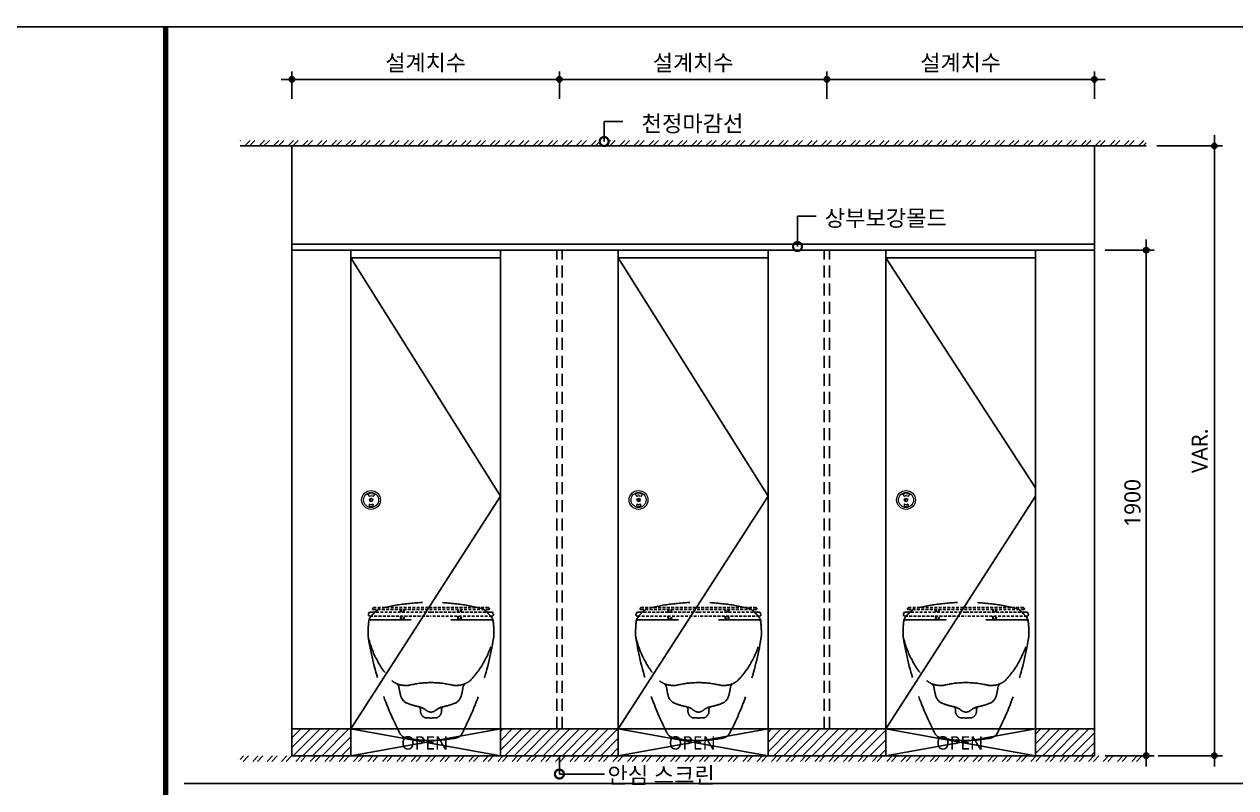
# Model space of a CAD drawing. Extents: x -256 to 8104, y -176 to 5714.
# Drawn here: x 2220 to 4485, y 4116 to 5543 of the extents above; entities that cross this region are included whole.
import ezdxf
from ezdxf.enums import TextEntityAlignment as Align

# ---------------------------------------------------------------- set-up
doc = ezdxf.new("R2010")
doc.units = 0
doc.header["$LTSCALE"] = 30
doc.linetypes.add('HIDDEN', pattern=[0.375, 0.25, -0.125])
doc.layers.get('0').update_dxf_attribs({"linetype": 'CONTINUOUS'})
doc.layers.get('DEFPOINTS').update_dxf_attribs({"linetype": 'CONTINUOUS'})
for name, color, linetype in [('DIM', 7, 'CONTINUOUS'), ('HAT', 8, 'CONTINUOUS'), ('HID', 9, 'HIDDEN'), ('문자', 3, 'CONTINUOUS'), ('부자재', 4, 'CONTINUOUS'), ('잠금쇠(회전형)', 4, 'CONTINUOUS'), ('치수', 1, 'CONTINUOUS'), ('판넬', 2, 'CONTINUOUS'), ('해치', 8, 'CONTINUOUS')]:
    doc.layers.add(name, color=color, linetype=linetype)
doc.styles.add('HDW', font='gulim.ttc')
doc.styles.add('돋움', font='malgun.ttf')
doc.dimstyles.new('10', dxfattribs={"dimscale": 10, "dimtxt": 3, "dimasz": 1, "dimexe": 1.5, "dimexo": 2, "dimgap": 1, "dimtad": 1, "dimdec": 0, "dimlunit": 6, "dimtxsty": '돋움', "dimblk": 'DIMDOT', "dimcen": -1, "dimdle": 1.5, "dimclrt": 3, "dimazin": 3, "dimtfac": 1, "dimtdec": 0, "dimtix": 1, "dimtmove": 2, "dimatfit": 3, "dimldrblk": 'DIMDOT', "dimarcsym": 0})
pattern_1 = [(45, (151.98, -6962.043), (-8.980256, 8.980256), [])]

# ---------------------------------------------------------------- blocks, each defined once
blk = doc.blocks.new('DIMDOT')
at = {"linetype": 'Continuous'}
blk.add_line((-2, 0), (2, 0), dxfattribs=at)
for radius in [0.5, 0.25]:
    blk.add_circle((0, 0), radius, dxfattribs=at)
blk = doc.blocks.new('*D557')
at = {"layer": 'DEFPOINTS', "color": 0}
for p in [(11693.7, -1346.1), (11193.7, -1402.4), (11693.7, -1402.4)]:
    blk.add_point(p, dxfattribs=at)
at = {"layer": 'DIM', "color": 0, "lineweight": -2, "ltscale": 10}
for p, q in [((11193.7, -1382.4), (11193.7, -1331.1)), ((11693.7, -1382.4), (11693.7, -1331.1)), ((11203.7, -1346.1), (11683.7, -1346.1))]:
    blk.add_line(p, q, dxfattribs=at)
at = {"layer": 'DIM', "color": 0, "lineweight": -2, "xscale": 10, "yscale": 10, "zscale": 10, "rotation": 180}
blk.add_blockref('DIMDOT', (11193.7, -1346.1), dxfattribs=at)
at = {"layer": 'DIM', "color": 0, "lineweight": -2, "xscale": 10, "yscale": 10, "zscale": 10}
blk.add_blockref('DIMDOT', (11693.7, -1346.1), dxfattribs=at)
at = {"layer": 'DIM', "color": 3, "insert": (11443.7, -1316.5), "char_height": 30, "attachment_point": 5, "style": '돋움'}
blk.add_mtext('설계치수', dxfattribs=at)
blk = doc.blocks.new('*D558')
at = {"layer": 'DEFPOINTS', "color": 0}
for p in [(12193.7, -1346.1), (11693.7, -1402.4), (12193.7, -1402.4)]:
    blk.add_point(p, dxfattribs=at)
at = {"layer": 'DIM', "color": 0, "lineweight": -2, "ltscale": 10}
for p, q in [((11693.7, -1382.4), (11693.7, -1331.1)), ((12193.7, -1382.4), (12193.7, -1331.1)), ((11703.7, -1346.1), (12183.7, -1346.1))]:
    blk.add_line(p, q, dxfattribs=at)
at = {"layer": 'DIM', "color": 0, "lineweight": -2, "xscale": 10, "yscale": 10, "zscale": 10, "rotation": 180}
blk.add_blockref('DIMDOT', (11693.7, -1346.1), dxfattribs=at)
at = {"layer": 'DIM', "color": 0, "lineweight": -2, "xscale": 10, "yscale": 10, "zscale": 10}
blk.add_blockref('DIMDOT', (12193.7, -1346.1), dxfattribs=at)
at = {"layer": 'DIM', "color": 3, "insert": (11943.7, -1316.5), "char_height": 30, "attachment_point": 5, "style": '돋움'}
blk.add_mtext('설계치수', dxfattribs=at)
blk = doc.blocks.new('*D559')
at = {"layer": 'DEFPOINTS', "color": 0}
for p in [(12693.7, -1346.1), (12193.7, -1402.4), (12693.7, -1402.4)]:
    blk.add_point(p, dxfattribs=at)
at = {"layer": 'DIM', "color": 0, "lineweight": -2, "ltscale": 10}
for p, q in [((12193.7, -1382.4), (12193.7, -1331.1)), ((12693.7, -1382.4), (12693.7, -1331.1)), ((12203.7, -1346.1), (12683.7, -1346.1))]:
    blk.add_line(p, q, dxfattribs=at)
at = {"layer": 'DIM', "color": 0, "lineweight": -2, "xscale": 10, "yscale": 10, "zscale": 10, "rotation": 180}
blk.add_blockref('DIMDOT', (12193.7, -1346.1), dxfattribs=at)
at = {"layer": 'DIM', "color": 0, "lineweight": -2, "xscale": 10, "yscale": 10, "zscale": 10}
blk.add_blockref('DIMDOT', (12693.7, -1346.1), dxfattribs=at)
at = {"layer": 'DIM', "color": 3, "insert": (12443.7, -1316.5), "char_height": 30, "attachment_point": 5, "style": '돋움'}
blk.add_mtext('설계치수', dxfattribs=at)
blk = doc.blocks.new('*D560')
at = {"layer": 'DEFPOINTS', "color": 0}
for p in [(12693.7, -1665.3), (12693.7, -2610.3), (12790.6, -2610.3)]:
    blk.add_point(p, dxfattribs=at)
at = {"layer": 'DIM', "color": 0, "lineweight": -2, "ltscale": 10}
for p, q in [((12713.7, -1665.3), (12805.6, -1665.3)), ((12790.6, -1675.3), (12790.6, -2600.3)), ((12713.7, -2610.3), (12805.6, -2610.3))]:
    blk.add_line(p, q, dxfattribs=at)
at = {"layer": 'DIM', "color": 0, "lineweight": -2, "xscale": 10, "yscale": 10, "zscale": 10}
for p, rotation in [((12790.6, -1665.3), 90), ((12790.6, -2610.3), 270)]:
    blk.add_blockref('DIMDOT', p, dxfattribs=dict(at, rotation=rotation))
at = {"layer": 'DIM', "color": 3, "insert": (12765, -2137.8), "char_height": 30, "attachment_point": 5, "rotation": 90, "style": '돋움'}
blk.add_mtext('1900', dxfattribs=at)
blk = doc.blocks.new('A$C460A2A32')
at = {"color": 0}
for p, q in [((12.8, 32), (11.2, 30.4)), ((12.8, 32), (162.3, 32)), ((311.8, 32), (162.3, 32)), ((311.8, 32), (313.4, 30.4)), ((2.8, 20), (0.5, 16)), ((2.8, 20), (8.6, 20)), ((3.9, 10), (162.3, 10)), ((8.6, 20), (162.3, 20)), ((12.6, 27), (162.3, 27)), ((312, 27), (162.3, 27)), ((316, 20), (162.3, 20)), ((320.7, 10), (162.3, 10)), ((321.8, 20), (316, 20)), ((321.8, 20), (324.1, 16))]:
    blk.add_line(p, q, dxfattribs=at)
for centre, radius, start, end in [((3.9, 14), 4, 150.0107, 270), ((12.6, 29), 2, 135, 270), ((108.9, 28.2), 26, 182.6717, 198.4118), ((108.9, 10), 26, 180, 202.6199), ((107.4, 28.2), 23, 183.0205, 200.9186), ((107.4, 10), 23, 180, 205.7715), ((68.6, 10), 23, 334.2285, 0), ((68.6, 28.2), 23, 339.0814, 356.9795), ((67.1, 10), 26, 337.3801, 0), ((67.1, 28.2), 26, 341.5882, 357.3283), ((257.5, 28.2), 26, 182.6717, 198.4118), ((257.5, 10), 26, 180, 202.6199), ((256, 28.2), 23, 183.0205, 200.9186), ((256, 10), 23, 180, 205.7715), ((217.2, 10), 23, 334.2285, 0), ((217.2, 28.2), 23, 339.0814, 356.9795), ((215.7, 10), 26, 337.3801, 0), ((215.7, 28.2), 26, 341.5882, 357.3283), ((312, 29), 2, 270, 45), ((320.7, 14), 4, 270, 29.9893)]:
    blk.add_arc(centre, radius, start, end, dxfattribs=at)
blk = doc.blocks.new('_DOTSMALL')
at = {"color": 0, "linetype": 'ByBlock', "const_width": 0.5}
blk.add_lwpolyline([(-0.0625, 0, 1), (0.0625, 0, 1)], format="xyb", close=True, dxfattribs=at)
blk = doc.blocks.new('A$C63EC304E')
at = {"layer": '치수', "color": 1, "xscale": 2.5, "yscale": 2.5, "zscale": 2.5, "rotation": 234.3098741996962}
blk.add_blockref('_DOTSMALL', (0.31, 0.31), dxfattribs=at)
blk = doc.blocks.new('A$C2BC9653E')
at = {"layer": '치수', "xscale": 0.3333333333333333, "yscale": 0.3333333333333333, "zscale": 0.3333333333333333}
blk.add_blockref('A$C63EC304E', (0, 0), dxfattribs=at)
blk = doc.blocks.new('A$C7FC71301')
at = {"layer": '치수', "rotation": 180}
blk.add_blockref('A$C2BC9653E', (0.208, 0.208), dxfattribs=at)
blk = doc.blocks.new('A$C4A20372B')
at = {"layer": '치수'}
blk.add_blockref('A$C7FC71301', (0, 0), dxfattribs=at)
blk = doc.blocks.new('A$C566469F5')
at = {"layer": '치수'}
blk.add_blockref('A$C4A20372B', (0, 0), dxfattribs=at)
blk = doc.blocks.new('A$C7E317CD4')
at = {"layer": '해치', "xscale": 2, "yscale": 2, "zscale": 2}
blk.add_blockref('A$C566469F5', (0, 0), dxfattribs=at)
blk = doc.blocks.new('A$C601D7F27')
at = {"layer": '치수'}
blk.add_blockref('A$C7E317CD4', (0, 0), dxfattribs=at)
blk = doc.blocks.new('A$C38802C08')
at = {"layer": '치수'}
blk.add_blockref('A$C601D7F27', (0, 0), dxfattribs=at)
blk = doc.blocks.new('*D576')
at = {"layer": 'DEFPOINTS', "color": 0}
for p in [(12790.6, -1470.5), (12918, -1470.5), (12793.1, -2610.3)]:
    blk.add_point(p, dxfattribs=at)
at = {"layer": 'DIM', "color": 0, "lineweight": -2, "ltscale": 10}
for p, q in [((12810.6, -1470.5), (12933, -1470.5)), ((12918, -2600.3), (12918, -1480.5)), ((12813.1, -2610.3), (12933, -2610.3))]:
    blk.add_line(p, q, dxfattribs=at)
at = {"layer": 'DIM', "color": 0, "lineweight": -2, "xscale": 10, "yscale": 10, "zscale": 10}
for p, rotation in [((12918, -1470.5), 90), ((12918, -2610.3), 270)]:
    blk.add_blockref('DIMDOT', p, dxfattribs=dict(at, rotation=rotation))
at = {"layer": 'DIM', "color": 3, "insert": (12890.7, -2040.4), "char_height": 30, "attachment_point": 5, "rotation": 90, "style": '돋움'}
blk.add_mtext('VAR.', dxfattribs=at)
blk = doc.blocks.new('BASIC_21', base_point=(8473.5, -6786.3))
at = {"layer": 'HAT'}
h = blk.add_hatch(dxfattribs=at)
h.set_pattern_fill('ANSI32', color=256, scale=2, style=0)
h.set_pattern_definition([(45, (-142.39, -7103.519), (-13.470384, 13.470384), []), (45, (-133.41, -7103.519), (-13.470384, 13.470384), [])])
h.paths.add_polyline_path([(11097, -1460.5), (12790.6, -1460.5), (12790.6, -1470.5), (11097, -1470.5)])
h = blk.add_hatch(dxfattribs=at)
h.set_pattern_fill('ANSI32', color=256, scale=2, style=0)
h.set_pattern_definition([(45, (-142.39, -6921.539), (-13.470384, 13.470384), []), (45, (-133.41, -6921.539), (-13.470384, 13.470384), [])])
h.paths.add_polyline_path([(11097, -2620.8), (12790.6, -2620.8), (12790.6, -2610.8), (11097, -2610.8)])
at = {"layer": '해치', "transparency": 33554687}
h = blk.add_hatch(dxfattribs=at)
h.set_pattern_fill('ANSI31', color=3, scale=4)
h.set_pattern_definition(pattern_1)
h.paths.add_polyline_path([(11193.7, -2560.3), (11303.7, -2560.3), (11303.7, -2610.3), (11193.7, -2610.3)])
h = blk.add_hatch(dxfattribs=at)
h.set_pattern_fill('ANSI31', color=3, scale=4)
h.set_pattern_definition(pattern_1)
h.paths.add_polyline_path([(11583.7, -2560.3), (11803.7, -2560.3), (11803.7, -2610.3), (11583.7, -2610.3)])
h.paths.add_polyline_path([(12083.7, -2560.3), (12303.7, -2560.3), (12303.7, -2610.3), (12083.7, -2610.3)])
h.paths.add_polyline_path([(12583.7, -2560.3), (12693.7, -2560.3), (12693.7, -2610.3), (12583.7, -2610.3)])
at = {"color": 2}
blk.add_line((11097, -1470.5), (12790.6, -1470.5), dxfattribs=at)
for p, q in [((11193.7, -2131.7), (11193.7, -1470.5)), ((12693.7, -2131.7), (12693.7, -1470.5)), ((11193.7, -2145.4), (11193.7, -2610.3)), ((12693.7, -2145.4), (12693.7, -2610.3)), ((11193.7, -2610.3), (12693.7, -2610.3))]:
    blk.add_line(p, q)
at = {"color": 8}
blk.add_line((10992.3, -2662.1), (14340.1, -2662.1), dxfattribs=at)
at = {"color": 8, "const_width": 10}
blk.add_lwpolyline([(10957.6, -4017), (10957.6, -1247.9)], dxfattribs=at)
at = {"color": 2}
for points in [[(8472.8, -1247.9), (15725.1, -1247.9), (15725.1, -6786.2), (8472.8, -6786.2)], [(8472.8, -1247.9), (15725.1, -1247.9), (15725.1, -6786.2), (8472.8, -6786.2)], [(8472.8, -1247.9), (16454.7, -1247.9), (16454.7, -6786.2), (8472.8, -6786.2)], [(11193.7, -1654.3), (12693.7, -1654.3), (12693.7, -1665.3), (11193.7, -1665.3)]]:
    blk.add_lwpolyline(points, close=True, dxfattribs=at)
at = {"layer": 'HID', "ltscale": 3}
for p, q in [((11688.7, -2560.3), (11688.7, -1665.3)), ((11698.7, -2560.3), (11698.7, -1665.3)), ((12188.7, -2560.3), (12188.7, -1665.3)), ((12198.7, -2560.3), (12198.7, -1665.3))]:
    blk.add_line(p, q, dxfattribs=at)
at = {"layer": 'HID', "ltscale": 10}
for p, q in [((11341.5, -2356.3), (11453.7, -2356.3)), ((11565.9, -2356.3), (11453.7, -2356.3)), ((11841.5, -2356.3), (11953.7, -2356.3)), ((12065.9, -2356.3), (11953.7, -2356.3)), ((12341.5, -2356.3), (12453.7, -2356.3)), ((12565.9, -2356.3), (12453.7, -2356.3))]:
    blk.add_line(p, q, dxfattribs=at)
for centre, radius, start, end in [((11453.7, -2726.7), 403.1, 76.2923, 103.7077), ((11953.7, -2726.7), 403.1, 76.2923, 103.7077), ((12453.7, -2726.7), 403.1, 76.2923, 103.7077), ((11346.6, -2358.4), 9, 143.1013, 172.4918), ((11411.3, -2407), 90, 128.0065, 143.1013), ((11359.6, -2340.8), 6, 103.9579, 128.0065), ((11547.8, -2340.8), 6, 51.9935, 76.0421), ((11496.1, -2407), 90, 36.8987, 51.9935), ((11560.8, -2358.4), 9, 7.5082, 36.8987), ((11846.6, -2358.4), 9, 143.1013, 172.4918), ((11911.3, -2407), 90, 128.0065, 143.1013), ((11859.6, -2340.8), 6, 103.9579, 128.0065), ((12047.8, -2340.8), 6, 51.9935, 76.0421), ((11996.1, -2407), 90, 36.8987, 51.9935), ((12060.8, -2358.4), 9, 7.5082, 36.8987), ((12346.6, -2358.4), 9, 143.1013, 172.4918), ((12411.3, -2407), 90, 128.0065, 143.1013), ((12359.6, -2340.8), 6, 103.9579, 128.0065), ((12547.8, -2340.8), 6, 51.9935, 76.0421), ((12496.1, -2407), 90, 36.8987, 51.9935), ((12560.8, -2358.4), 9, 7.5082, 36.8987), ((11516.1, -2380.7), 180, 172.4918, 181.055), ((11341.5, -2360.5), 4.2, 90, 173.3826), ((11565.9, -2360.5), 4.2, 6.6174, 90), ((11391.3, -2380.7), 180, 358.945, 7.5082), ((12016.1, -2380.7), 180, 172.4918, 181.055), ((11841.5, -2360.5), 4.2, 90, 173.3826), ((12065.9, -2360.5), 4.2, 6.6174, 90), ((11891.3, -2380.7), 180, 358.945, 7.5082), ((12516.1, -2380.7), 180, 172.4918, 181.055), ((12341.5, -2360.5), 4.2, 90, 173.3826), ((12565.9, -2360.5), 4.2, 6.6174, 90), ((12391.3, -2380.7), 180, 358.945, 7.5082), ((11378.1, -2383.3), 42, 181.055, 190.5892), ((11509, -2348.3), 177, 192.809, 223.5419), ((11931.1, -2293.1), 602.3, 189.3568, 207.2383), ((10976.3, -2293.1), 602.3, 332.7617, 350.6432), ((11398.4, -2348.3), 177, 316.4581, 347.191), ((11529.3, -2383.3), 42, 349.4108, 358.945), ((11878.1, -2383.3), 42, 181.055, 190.5892), ((12009, -2348.3), 177, 192.809, 223.5419), ((12431.1, -2293.1), 602.3, 189.3568, 207.2383), ((11476.3, -2293.1), 602.3, 332.7617, 350.6432), ((11898.4, -2348.3), 177, 316.4581, 347.191), ((12029.3, -2383.3), 42, 349.4108, 358.945), ((12378.1, -2383.3), 42, 181.055, 190.5892), ((12509, -2348.3), 177, 192.809, 223.5419), ((12931.1, -2293.1), 602.3, 189.3568, 207.2383), ((11976.3, -2293.1), 602.3, 332.7617, 350.6432), ((12398.4, -2348.3), 177, 316.4581, 347.191), ((12529.3, -2383.3), 42, 349.4108, 358.945), ((11406.3, -2437), 42, 232.3598, 243.5689), ((11382.2, -2485.3), 12, 6.9609, 63.5689), ((11406.3, -2437), 42, 248.0565, 282.8609), ((11484.6, -2472.9), 91.1, 186.9609, 196.5836), ((11453.7, -2644.6), 171, 90, 102.8609), ((11453.7, -2644.6), 171, 77.1391, 90), ((11501.1, -2437), 42, 257.1391, 291.9435), ((11422.8, -2472.9), 91.1, 343.4164, 353.0391), ((11525.1, -2485.3), 12, 116.4311, 173.0391), ((11501.1, -2437), 42, 296.4311, 307.6402), ((11906.3, -2437), 42, 232.3598, 243.5689), ((11882.2, -2485.3), 12, 6.9609, 63.5689), ((11906.3, -2437), 42, 248.0565, 282.8609), ((11984.6, -2472.9), 91.1, 186.9609, 196.5836), ((11953.7, -2644.6), 171, 90, 102.8609), ((11953.7, -2644.6), 171, 77.1391, 90), ((12001.1, -2437), 42, 257.1391, 291.9435), ((11922.8, -2472.9), 91.1, 343.4164, 353.0391), ((12025.1, -2485.3), 12, 116.4311, 173.0391), ((12001.1, -2437), 42, 296.4311, 307.6402), ((12406.3, -2437), 42, 232.3598, 243.5689), ((12382.2, -2485.3), 12, 6.9609, 63.5689), ((12406.3, -2437), 42, 248.0565, 282.8609), ((12484.6, -2472.9), 91.1, 186.9609, 196.5836), ((12453.7, -2644.6), 171, 90, 102.8609), ((12453.7, -2644.6), 171, 77.1391, 90), ((12501.1, -2437), 42, 257.1391, 291.9435), ((12422.8, -2472.9), 91.1, 343.4164, 353.0391), ((12525.1, -2485.3), 12, 116.4311, 173.0391), ((12501.1, -2437), 42, 296.4311, 307.6402), ((11417.4, -2492.9), 21, 196.5836, 247.6201), ((11453.7, -2404.7), 116.3, 247.6201, 258.9228), ((11453.7, -2404.7), 116.3, 281.0772, 292.3799), ((11490, -2492.9), 21, 292.3799, 343.4164), ((11917.4, -2492.9), 21, 196.5836, 247.6201), ((11953.7, -2404.7), 116.3, 247.6201, 258.9228), ((11953.7, -2404.7), 116.3, 281.0772, 292.3799), ((11990, -2492.9), 21, 292.3799, 343.4164), ((12417.4, -2492.9), 21, 196.5836, 247.6201), ((12453.7, -2404.7), 116.3, 247.6201, 258.9228), ((12453.7, -2404.7), 116.3, 281.0772, 292.3799), ((12490, -2492.9), 21, 292.3799, 343.4164), ((11428.2, -2524.3), 6, 0, 77.9673), ((11425.6, -2548.3), 30, 49.4621, 78.9228), ((11447.6, -2526.7), 13.6, 169.8446, 248.5821), ((11453.7, -2515.4), 13.3, 229.4621, 270), ((11453.7, -2515.4), 13.3, 270, 310.5379), ((11481.8, -2548.3), 30, 101.0772, 130.5379), ((11459.8, -2526.7), 13.6, 291.4179, 10.1554), ((11479.2, -2524.3), 6, 102.0327, 180), ((11928.2, -2524.3), 6, 0, 77.9673), ((11925.6, -2548.3), 30, 49.4621, 78.9228), ((11947.6, -2526.7), 13.6, 169.8446, 248.5821), ((11953.7, -2515.4), 13.3, 229.4621, 270), ((11953.7, -2515.4), 13.3, 270, 310.5379), ((11981.8, -2548.3), 30, 101.0772, 130.5379), ((11959.8, -2526.7), 13.6, 291.4179, 10.1554), ((11979.2, -2524.3), 6, 102.0327, 180), ((12428.2, -2524.3), 6, 0, 77.9673), ((12425.6, -2548.3), 30, 49.4621, 78.9228), ((12447.6, -2526.7), 13.6, 169.8446, 248.5821), ((12453.7, -2515.4), 13.3, 229.4621, 270), ((12453.7, -2515.4), 13.3, 270, 310.5379), ((12481.8, -2548.3), 30, 101.0772, 130.5379), ((12459.8, -2526.7), 13.6, 291.4179, 10.1554), ((12479.2, -2524.3), 6, 102.0327, 180), ((11453.7, -2368.8), 171, 266.2838, 270), ((11453.7, -2368.8), 171, 270, 273.7162), ((11953.7, -2368.8), 171, 266.2838, 270), ((11953.7, -2368.8), 171, 270, 273.7162), ((12453.7, -2368.8), 171, 266.2838, 270), ((12453.7, -2368.8), 171, 270, 273.7162), ((11411.1, -2559.6), 18, 210.6249, 258.7833), ((11453.7, -2344.8), 237, 258.7833, 270), ((11453.7, -2344.8), 237, 270, 281.2167), ((11496.3, -2559.6), 18, 281.2167, 329.3751), ((11911.1, -2559.6), 18, 210.6249, 258.7833), ((11953.7, -2344.8), 237, 258.7833, 270), ((11953.7, -2344.8), 237, 270, 281.2167), ((11996.3, -2559.6), 18, 281.2167, 329.3751), ((12411.1, -2559.6), 18, 210.6249, 258.7833), ((12453.7, -2344.8), 237, 258.7833, 270), ((12453.7, -2344.8), 237, 270, 281.2167), ((12496.3, -2559.6), 18, 281.2167, 329.3751)]:
    blk.add_arc(centre, radius, start, end, dxfattribs=at)
at = {"layer": '부자재', "color": 3}
blk.add_line((12693.7, -1470.5), (11193.7, -1470.5), dxfattribs=at)
blk.add_line((12693.7, -1470.5), (11193.7, -1470.5), dxfattribs=at)
at = {"layer": '잠금쇠(회전형)', "linetype": 'Continuous', "lineweight": 15}
for p, q in [((11335.1, -2121.6), (11338.7, -2125.6)), ((11348.8, -2121.6), (11345.2, -2125.6)), ((11835.1, -2121.6), (11838.7, -2125.6)), ((11848.8, -2121.6), (11845.2, -2125.6)), ((12335.1, -2121.6), (12338.7, -2125.6)), ((12348.8, -2121.6), (12345.2, -2125.6)), ((11338.4, -2140.8), (11338, -2141.9)), ((11340.3, -2129.3), (11340.3, -2135.1)), ((11343, -2129.4), (11343, -2135.1)), ((11345.5, -2140.8), (11345.9, -2141.9)), ((11838.4, -2140.8), (11838, -2141.9)), ((11840.3, -2129.3), (11840.3, -2135.1)), ((11843, -2129.4), (11843, -2135.1)), ((11845.5, -2140.8), (11845.9, -2141.9)), ((12338.4, -2140.8), (12338, -2141.9)), ((12340.3, -2129.3), (12340.3, -2135.1)), ((12343, -2129.4), (12343, -2135.1)), ((12345.5, -2140.8), (12345.9, -2141.9))]:
    blk.add_line(p, q, dxfattribs=at)
for centre, radius in [((11341.7, -2132.2), 17.6), ((11341.7, -2132.2), 14.1), ((11841.7, -2132.2), 17.6), ((11841.7, -2132.2), 14.1), ((12341.7, -2132.2), 17.6), ((12341.7, -2132.2), 14.1), ((11341.7, -2132.2), 3.21), ((11841.7, -2132.2), 3.21), ((12341.7, -2132.2), 3.21)]:
    blk.add_circle(centre, radius, dxfattribs=at)
for centre, radius, start, end in [((11342, -2133.9), 14.1, 61.0478, 118.9522), ((11342, -2131.6), 6.81, 61.8696, 118.1304), ((11842, -2133.9), 14.1, 61.0478, 118.9522), ((11842, -2131.6), 6.81, 61.8696, 118.1304), ((12342, -2133.9), 14.1, 61.0478, 118.9522), ((12342, -2131.6), 6.81, 61.8696, 118.1304), ((11338.9, -2142.3), 0.98, 160.8571, 255.4685), ((11339.3, -2141.1), 0.98, 72.2332, 160.8571), ((11342, -2130.5), 13.2, 255.4685, 284.5315), ((11342, -2132.8), 7.75, 252.2332, 287.7668), ((11344.6, -2141.1), 0.98, 19.1429, 107.7668), ((11345, -2142.3), 0.98, 284.5315, 19.1429), ((11838.9, -2142.3), 0.98, 160.8571, 255.4685), ((11839.3, -2141.1), 0.98, 72.2332, 160.8571), ((11842, -2130.5), 13.2, 255.4685, 284.5315), ((11842, -2132.8), 7.75, 252.2332, 287.7668), ((11844.6, -2141.1), 0.98, 19.1429, 107.7668), ((11845, -2142.3), 0.98, 284.5315, 19.1429), ((12338.9, -2142.3), 0.98, 160.8571, 255.4685), ((12339.3, -2141.1), 0.98, 72.2332, 160.8571), ((12342, -2130.5), 13.2, 255.4685, 284.5315), ((12342, -2132.8), 7.75, 252.2332, 287.7668), ((12344.6, -2141.1), 0.98, 19.1429, 107.7668), ((12345, -2142.3), 0.98, 284.5315, 19.1429)]:
    blk.add_arc(centre, radius, start, end, dxfattribs=at)
at = {"layer": '치수'}
for p, q in [((11777.4, -1461.9), (11777.4, -1424.8)), ((11777.4, -1424.8), (11812.5, -1424.8)), ((12138.8, -1658.3), (12138.8, -1601.6)), ((12138.8, -1601.6), (12173.9, -1601.6)), ((11583.7, -2125), (11303.7, -1679.9)), ((12083.7, -2125), (11803.7, -1679.9)), ((12583.7, -2109.5), (12303.7, -1679.9)), ((11583.7, -2125), (11303.7, -2560.3)), ((12083.7, -2125), (11803.7, -2560.3)), ((12583.7, -2125), (12303.7, -2560.3)), ((11303.7, -2610.3), (11583.7, -2560.3)), ((11303.7, -2560.3), (11583.7, -2610.3)), ((11803.7, -2610.3), (12083.7, -2560.3)), ((11803.7, -2560.3), (12083.7, -2610.3)), ((12303.7, -2610.3), (12583.7, -2560.3)), ((12303.7, -2560.3), (12583.7, -2610.3)), ((11693.7, -2610.3), (11693.7, -2644.6)), ((11777.8, -2644.6), (11693.7, -2644.6))]:
    blk.add_line(p, q, dxfattribs=at)
at = {"layer": '판넬'}
for p, q in [((11583.7, -1679.9), (11303.7, -1679.9)), ((11303.7, -1695.3), (11303.7, -2560.3)), ((11583.7, -1695.3), (11583.7, -2517.2)), ((12083.7, -1679.9), (11803.7, -1679.9)), ((11803.7, -1695.3), (11803.7, -2560.3)), ((12083.7, -1695.3), (12083.7, -1707.7)), ((12583.7, -1679.9), (12303.7, -1679.9)), ((12303.7, -1695.3), (12303.7, -2560.3)), ((12583.7, -1695.3), (12583.7, -1707.7)), ((12083.7, -1707.7), (12083.7, -2517.2)), ((12583.7, -1707.7), (12583.7, -2517.2)), ((11583.7, -2517.2), (11583.7, -2560.3)), ((12083.7, -2517.2), (12083.7, -2560.3)), ((12583.7, -2517.2), (12583.7, -2560.3)), ((11583.7, -2560.3), (11303.7, -2560.3)), ((12083.7, -2560.3), (11803.7, -2560.3)), ((12583.7, -2560.3), (12303.7, -2560.3))]:
    blk.add_line(p, q, dxfattribs=at)
at = {"layer": '판넬', "color": 3}
for p, q in [((11303.7, -2560.3), (11193.7, -2560.3)), ((11803.7, -2560.3), (11583.7, -2560.3)), ((11803.7, -2560.3), (11703.7, -2560.3)), ((12303.7, -2560.3), (12083.7, -2560.3)), ((12693.7, -2560.3), (12583.7, -2560.3))]:
    blk.add_line(p, q, dxfattribs=at)
at = {"layer": '판넬'}
for points in [[(11303.7, -2560.3), (11193.7, -2560.3), (11193.7, -1665.3), (11303.7, -1665.3)], [(11583.7, -1665.3), (11803.7, -1665.3), (11803.7, -2560.3), (11583.7, -2560.3)], [(12083.7, -1665.3), (12303.7, -1665.3), (12303.7, -2560.3), (12083.7, -2560.3)], [(12693.7, -2560.3), (12583.7, -2560.3), (12583.7, -1665.3), (12693.7, -1665.3)]]:
    blk.add_lwpolyline(points, close=True, dxfattribs=at)
at = {"layer": '해치', "color": 3}
blk.add_line((11583.7, -1695.3), (11583.7, -1665.3), dxfattribs=at)
for points in [[(11193.7, -2560.3), (11303.7, -2560.3), (11303.7, -2610.3), (11193.7, -2610.3)], [(11583.7, -2560.3), (11803.7, -2560.3), (11803.7, -2610.3), (11583.7, -2610.3)], [(12083.7, -2560.3), (12303.7, -2560.3), (12303.7, -2610.3), (12083.7, -2610.3)], [(12583.7, -2560.3), (12693.7, -2560.3), (12693.7, -2610.3), (12583.7, -2610.3)]]:
    blk.add_lwpolyline(points, close=True, dxfattribs=at)
at = {"layer": 'HID', "ltscale": 10, "xscale": 0.7200000000011642, "yscale": 0.7200000000011642, "zscale": 0.7200000000011642}
for p in [(11336.8, -2356.5), (11836.8, -2356.5), (12336.8, -2356.5)]:
    blk.add_blockref('A$C460A2A32', p, dxfattribs=at)
at = {"layer": '해치', "xscale": -20, "yscale": 20, "zscale": 20, "rotation": 180}
for p in [(11773.2, -1458), (12134.6, -1654.3)]:
    blk.add_blockref('A$C38802C08', p, dxfattribs=at)
at = {"layer": '해치', "xscale": -20, "yscale": 20, "zscale": 20}
blk.add_blockref('A$C38802C08', (11697.9, -2648.7), dxfattribs=at)
at = {"layer": '문자', "style": '돋움'}
for s, height, p in [('천정마감선', 30.34, (11942.5, -1428.3)), ('상부보강몰드', 30.34, (12303.9, -1605.1)), ('OPEN', 25, (11442, -2586.3)), ('OPEN', 25, (11942, -2586.3)), ('OPEN', 25, (12442, -2586.3)), ('안심 스크린', 30.34, (11883.9, -2646.3))]:
    blk.add_text(s, height=height, dxfattribs=at).set_placement(p, align=Align.MIDDLE)
at = {"layer": '잠금쇠(회전형)', "linetype": 'Continuous', "lineweight": 15, "style": 'HDW', "width": 0.659278}
for p, p2 in [((11338.8, -2123.7), (11345, -2123.7)), ((11838.8, -2123.7), (11845, -2123.7)), ((12338.8, -2123.7), (12345, -2123.7))]:
    blk.add_text('사용중', height=2.3, dxfattribs=at).set_placement(p, p2, align=Align.FIT)
at = {"layer": 'DIM', "ltscale": 10}
for base, p1, p2, picture, middle in [((11693.7, -1346.1), (11193.7, -1402.4), (11693.7, -1402.4), '*D557', (11443.7, -1316.5)), ((12193.7, -1346.1), (11693.7, -1402.4), (12193.7, -1402.4), '*D558', (11943.7, -1316.5)), ((12693.7, -1346.1), (12193.7, -1402.4), (12693.7, -1402.4), '*D559', (12443.7, -1316.5))]:
    dim = blk.add_linear_dim(base=base, p1=p1, p2=p2, text='설계치수', dimstyle='10', override={"dimtxsty": '돋움'}, dxfattribs=at)
    dim.commit()
    dim.dimension.update_dxf_attribs({"geometry": picture, "text_midpoint": middle})
dim = blk.add_linear_dim(base=(12918, -1470.5), p1=(12793.1, -2610.3), p2=(12790.6, -1470.5), angle=90, text='VAR.', dimstyle='10', dxfattribs=at)
dim.commit()
dim.dimension.update_dxf_attribs({"geometry": '*D576', "text_midpoint": (12890.7, -2040.4), "dimtype": 160})
dim = blk.add_linear_dim(base=(12790.6, -2610.3), p1=(12693.7, -1665.3), p2=(12693.7, -2610.3), angle=90, text='1900', dimstyle='10', override={"dimtxt": 3, "dimtxsty": '돋움'}, dxfattribs=at)
dim.commit()
dim.dimension.update_dxf_attribs({"geometry": '*D560', "text_midpoint": (12765, -2137.8)})

msp = doc.modelspace()

# ---------------------------------------------------------------- block references
msp.add_blockref('BASIC_21', (0, 0))

doc.saveas('drawing.dxf')
